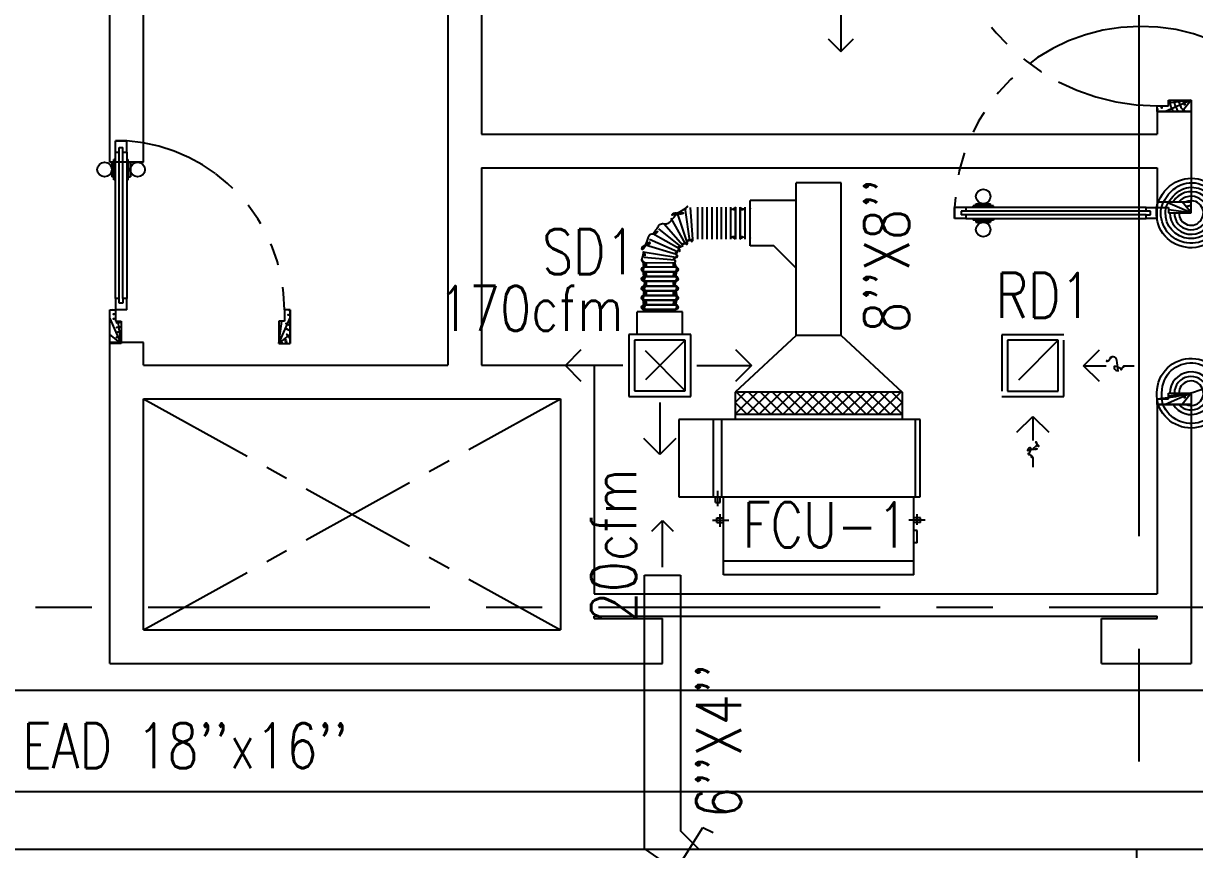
# Model space of a CAD drawing. Extents: x 417866200 to 417866302, y 43498034 to 43498122.
# Drawn here: x 417866219.83 to 417866225.03, y 43498080.18 to 43498083.85 of the extents above; entities that cross this region are included whole.
import ezdxf

# ---------------------------------------------------------------- set-up
doc = ezdxf.new("R2010")
doc.units = 0
doc.header["$MEASUREMENT"] = 0
for name, pattern in [('CENTER', [2, 1.25, -0.25, 0.25, -0.25]), ('CENTER2', [1.125, 0.75, -0.125, 0.125, -0.125]), ('CENTERX2', [4, 2.5, -0.5, 0.5, -0.5]), ('HIDDEN', [0.375, 0.25, -0.125])]:
    doc.linetypes.add(name, pattern=pattern)
doc.layers.get('0').update_dxf_attribs({"linetype": 'CONTINUOUS'})
for name, color, linetype in [('AXES', 11, 'CENTERX2'), ('AXES1', 11, 'CENTER'), ('DOOR', 9, 'CONTINUOUS'), ('DUCT', 6, 'CONTINUOUS'), ('EXDUCT', 10, 'CONTINUOUS'), ('FCU', 6, 'CONTINUOUS'), ('M-AC-FLEX', 7, 'CONTINUOUS'), ('M-EGU.', 2, 'CONTINUOUS'), ('M-TEXT', 2, 'CONTINUOUS'), ('TEXT-A', 2, 'CONTINUOUS'), ('WALL', 9, 'CONTINUOUS')]:
    doc.layers.add(name, color=color, linetype=linetype)
doc.styles.add('ROMANS', font='ROMANS.shx', dxfattribs={"width": 0.6})

# ---------------------------------------------------------------- blocks, each defined once
blk = doc.blocks.new('DOOR90')
at = {"layer": 'DOOR', "color": 7, "linetype": 'ByBlock'}
for p, q in [((-150, 0), (0, 0)), ((-150, 0), (-150, -25)), ((0, -50), (-113.7, 0)), ((0, -50), (-40.1, 0)), ((0, -50), (0, 0)), ((-1000, -25), (-1050, -25)), ((-1050, -75), (-1050, -25)), ((-1050, -25), (-1050, -75)), ((-1000, -42), (-1020, -42)), ((-1020, -42), (-1020, -58)), ((-1000, -25), (-1000, -42)), ((-877.6, -17.8), (-967.6, -17.8)), ((-967.6, -25), (-967.6, -17.8)), ((-955, -8.8), (-890.2, -8.8)), ((-955, -17.8), (-955, -8.8)), ((-955, -17.8), (-890.2, -17.8)), ((-890.2, -17.8), (-890.2, -8.8)), ((-877.6, -25), (-877.6, -17.8)), ((-200, -25), (-150, -25)), ((-200, -42), (-200, -25)), ((-180, -42), (-200, -42)), ((-180, -58), (-180, -42)), ((-150, -25), (-100, -25)), ((-150, -75), (-150, -25)), ((-100, -25), (-100, -50)), ((0, -50), (-100, -36.6)), ((-100, -50), (0, -50)), ((-1000, -75), (-1050, -75)), ((-1000, -58), (-1020, -58)), ((-1000, -58), (-1000, -75)), ((-967.6, -75), (-967.6, -82.2)), ((-877.6, -82.2), (-967.6, -82.2)), ((-955, -82.2), (-890.2, -82.2)), ((-955, -82.2), (-955, -91.2)), ((-955, -91.2), (-890.2, -91.2)), ((-890.2, -82.2), (-890.2, -91.2)), ((-877.6, -75), (-877.6, -82.2)), ((-200, -58), (-180, -58)), ((-200, -75), (-200, -58)), ((-150, -75), (-200, -75)), ((-150, -875), (-100, -875)), ((-150, -900), (-150, -875)), ((0, -850), (-113.7, -900)), ((-100, -875), (-100, -850)), ((0, -850), (-100, -863.4)), ((-100, -850), (0, -850)), ((0, -850), (-40.1, -900)), ((0, -850), (0, -900)), ((-150, -900), (0, -900)), ((0, -900), (-150, -900))]:
    blk.add_line(p, q, dxfattribs=at)
at = {"layer": 'DOOR', "linetype": 'ByBlock'}
for p, q in [((-200, -25), (-1000, -25)), ((-200, -42), (-1000, -42)), ((-200, -58), (-1000, -58)), ((-1000, -75), (-200, -75))]:
    blk.add_line(p, q, dxfattribs=at)
at = {"layer": 'DOOR', "color": 7, "linetype": 'ByBlock'}
for centre in [(-922.6, 23.5), (-922.6, -123.5)]:
    blk.add_circle(centre, 32.4, dxfattribs=at)
for centre, radius, start, end in [((0, -50), 154.4, 161.1053, 166.2858), ((0, -50), 94.4, 148.0182, 180), ((0, -50), 134.4, 158.1598, 169.28), ((0, -50), 114.4, 154.0838, 167.3774), ((0, -50), 74.4, 137.7764, 180), ((0, -50), 54.4, 113.2074, 180), ((0, -50), 34.4, 90, 180), ((0, -50), 14.4, 90, 180), ((0, -850), 134.4, 190.72, 201.8402), ((0, -850), 94.4, 180, 211.9818), ((0, -850), 74.4, 180, 222.2236), ((0, -850), 54.4, 180, 246.7926), ((0, -850), 34.4, 180, 270), ((0, -850), 14.4, 180, 270), ((0, -850), 154.4, 193.7142, 198.8947)]:
    blk.add_arc(centre, radius, start, end, dxfattribs=at)
at = {"layer": 'DOOR', "linetype": 'HIDDEN', "ltscale": 0.5}
blk.add_arc((-222.2, -50), 828.2, 178.2701, 275.003, dxfattribs=at)
blk = doc.blocks.new('DOOR-10')
at = {"layer": 'DOOR', "color": 0, "linetype": 'ByBlock'}
for p, q in [((-25.7, 1100), (-75.7, 1100)), ((-75.7, 1100), (-25.7, 1100)), ((-75.7, 1050), (-75.7, 1100)), ((-25.7, 1050), (-25.7, 1100)), ((-58.7, 1050), (-75.7, 1050)), ((-42.7, 1070), (-58.7, 1070)), ((-58.7, 1050), (-58.7, 1070)), ((-42.7, 1050), (-42.7, 1070)), ((-25.7, 1050), (-42.7, 1050)), ((-82.9, 1005), (-91.9, 1005)), ((-91.9, 1005), (-91.9, 940.2)), ((-75.7, 1017.6), (-82.9, 1017.6)), ((-82.9, 927.6), (-82.9, 1017.6)), ((-82.9, 1005), (-82.9, 940.2)), ((-25.7, 1017.6), (-18.5, 1017.6)), ((-18.5, 927.6), (-18.5, 1017.6)), ((-18.5, 1005), (-9.5, 1005)), ((-18.5, 1005), (-18.5, 940.2)), ((-9.5, 1005), (-9.5, 940.2)), ((-82.9, 940.2), (-91.9, 940.2)), ((-18.5, 940.2), (-9.5, 940.2)), ((-75.7, 927.6), (-82.9, 927.6)), ((-25.7, 927.6), (-18.5, 927.6)), ((-75.7, 200), (-58.7, 200)), ((-75.7, 150), (-75.7, 200)), ((-58.7, 200), (-58.7, 180)), ((-58.7, 180), (-42.7, 180)), ((-42.7, 200), (-25.7, 200)), ((-42.7, 180), (-42.7, 200)), ((-25.7, 200), (-25.7, 150)), ((-1000.7, 0), (-1000.7, 150)), ((-1000.7, 150), (-975.7, 150)), ((-1000.7, 150), (-1000.7, 0)), ((-975.7, 150), (-975.7, 100)), ((-75.7, 150), (-25.7, 150)), ((-0.7, 150), (-25.7, 150)), ((-25.7, 150), (-25.7, 100)), ((-975.7, 100), (-950.7, 100)), ((-950.7, 100), (-950.7, 0)), ((-50.7, 100), (-50.7, 0)), ((-25.7, 100), (-50.7, 100)), ((-950.7, 0), (-1000.7, 0)), ((-50.7, 0), (-0.7, 0))]:
    blk.add_line(p, q, dxfattribs=at)
at = {"layer": 'DOOR', "linetype": 'ByBlock'}
for p, q in [((-75.7, 1050), (-75.7, 200)), ((-58.7, 200), (-58.7, 1050)), ((-42.7, 200), (-42.7, 1050)), ((-25.7, 200), (-25.7, 1050))]:
    blk.add_line(p, q, dxfattribs=at)
at = {"layer": 'DOOR', "color": 9, "linetype": 'ByBlock'}
for p, q in [((-950.7, 0), (-1000.7, 113.7)), ((-50.7, 0), (-0.7, 113.7)), ((-0.7, 0), (-0.7, 150)), ((-950.7, 0), (-964.1, 100)), ((-50.7, 0), (-37.3, 100)), ((-950.7, 0), (-1000.7, 40.1)), ((-50.7, 0), (-0.7, 40.1))]:
    blk.add_line(p, q, dxfattribs=at)
at = {"layer": 'DOOR', "color": 0, "linetype": 'ByBlock'}
for centre in [(-124.2, 972.6), (22.8, 972.6)]:
    blk.add_circle(centre, 32.4, dxfattribs=at)
at = {"layer": 'DOOR', "linetype": 'HIDDEN', "ltscale": 0.5}
blk.add_arc((-23.4, 149.1), 952.3, 93.1482, 179.9482, dxfattribs=at)
at = {"layer": 'DOOR', "color": 9, "linetype": 'ByBlock'}
for centre, radius, start, end in [((-950.7, 0), 154.4, 103.7142, 108.8947), ((-950.7, 0), 134.4, 100.72, 111.8402), ((-50.7, 0), 134.4, 68.1598, 79.28), ((-50.7, 0), 114.4, 64.0838, 77.3774), ((-50.7, 0), 154.4, 71.1053, 76.2858), ((-950.7, 0), 94.4, 90, 121.9818), ((-950.7, 0), 74.4, 90, 132.2236), ((-950.7, 0), 54.4, 90, 156.7926), ((-50.7, 0), 94.4, 58.0182, 90), ((-50.7, 0), 74.4, 47.7764, 90), ((-50.7, 0), 54.4, 23.2074, 90), ((-950.7, 0), 34.4, 90, 180), ((-950.7, 0), 14.4, 90, 180), ((-50.7, 0), 34.4, 0, 90), ((-50.7, 0), 14.4, 0, 90)]:
    blk.add_arc(centre, radius, start, end, dxfattribs=at)
blk = doc.blocks.new('DOOR80')
at = {"layer": 'DOOR', "color": 7, "linetype": 'ByBlock'}
for p, q in [((-150, 800), (0, 800)), ((-150, 800), (-150, 775)), ((0, 800), (-150, 800)), ((0, 750), (-113.7, 800)), ((0, 750), (-40.1, 800)), ((0, 750), (0, 800)), ((-150, 775), (-100, 775)), ((-100, 775), (-100, 750)), ((0, 750), (-100, 763.4)), ((-100, 750), (0, 750)), ((-849.6, 75), (-899.6, 75)), ((-899.6, 75), (-899.6, 25)), ((-899.6, 25), (-899.6, 75)), ((-849.6, 58), (-869.6, 58)), ((-869.6, 42), (-869.6, 58)), ((-849.6, 58), (-849.6, 75)), ((-727.2, 82.2), (-817.2, 82.2)), ((-817.2, 75), (-817.2, 82.2)), ((-804.6, 91.2), (-739.8, 91.2)), ((-804.6, 82.2), (-804.6, 91.2)), ((-804.6, 82.2), (-739.8, 82.2)), ((-739.8, 82.2), (-739.8, 91.2)), ((-727.2, 75), (-727.2, 82.2)), ((-150, 75), (-200, 75)), ((-200, 75), (-200, 58)), ((-200, 58), (-180, 58)), ((-180, 58), (-180, 42)), ((-150, 75), (-150, 25)), ((-849.6, 25), (-899.6, 25)), ((-849.6, 42), (-869.6, 42)), ((-849.6, 25), (-849.6, 42)), ((-817.2, 25), (-817.2, 17.8)), ((-727.2, 17.8), (-817.2, 17.8)), ((-804.6, 17.8), (-739.8, 17.8)), ((-804.6, 17.8), (-804.6, 8.8)), ((-804.6, 8.8), (-739.8, 8.8)), ((-739.8, 17.8), (-739.8, 8.8)), ((-727.2, 25), (-727.2, 17.8)), ((-180, 42), (-200, 42)), ((-200, 42), (-200, 25)), ((-200, 25), (-150, 25)), ((-150, 25), (-100, 25)), ((-150, 0), (-150, 25)), ((0, 0), (-150, 0)), ((0, 50), (-113.7, 0)), ((-100, 25), (-100, 50)), ((0, 50), (-100, 36.6)), ((-100, 50), (0, 50)), ((0, 50), (-40.1, 0)), ((0, 50), (0, 0))]:
    blk.add_line(p, q, dxfattribs=at)
at = {"layer": 'DOOR', "linetype": 'ByBlock'}
for p, q in [((-849.6, 75), (-200, 75)), ((-200, 58), (-849.6, 58)), ((-200, 42), (-849.6, 42)), ((-200, 25), (-849.6, 25))]:
    blk.add_line(p, q, dxfattribs=at)
at = {"layer": 'DOOR', "color": 7, "linetype": 'ByBlock'}
for centre in [(-772.2, 123.5), (-772.2, -23.5)]:
    blk.add_circle(centre, 32.4, dxfattribs=at)
for centre, radius, start, end in [((0, 750), 154.4, 161.1053, 166.2858), ((0, 750), 134.4, 158.1598, 169.28), ((0, 750), 94.4, 148.0182, 180), ((0, 750), 74.4, 137.7764, 180), ((0, 750), 54.4, 113.2074, 180), ((0, 750), 34.4, 90, 180), ((0, 750), 14.4, 90, 180), ((0, 50), 154.4, 193.7142, 198.8947), ((0, 50), 134.4, 190.72, 201.8402), ((0, 50), 114.4, 192.6226, 205.9162), ((0, 50), 94.4, 180, 211.9818), ((0, 50), 74.4, 180, 222.2236), ((0, 50), 54.4, 180, 246.7926), ((0, 50), 34.4, 180, 270), ((0, 50), 14.4, 180, 270)]:
    blk.add_arc(centre, radius, start, end, dxfattribs=at)
at = {"layer": 'DOOR', "linetype": 'HIDDEN', "ltscale": 0.5}
blk.add_arc((-149.1, 22.7), 752.3, 90.0695, 176.0204, dxfattribs=at)
blk = doc.blocks.new('*X23')
at = {"color": 0}
for p, q in [((16890.5, -2466.6), (16943.5, -2413.6)), ((16890.5, -2519.6), (16990.5, -2419.6)), ((16990.5, -2512.5), (16891.6, -2413.6)), ((16990.5, -2459.4), (16944.6, -2413.6)), ((16990.5, -2565.5), (16890.5, -2465.5)), ((16890.5, -2572.6), (16990.5, -2472.6)), ((16990.5, -2618.5), (16890.5, -2518.5)), ((16890.5, -2625.7), (16990.5, -2525.7)), ((16990.5, -2671.6), (16890.5, -2571.6)), ((16890.5, -2678.7), (16990.5, -2578.7)), ((16990.5, -2724.6), (16890.5, -2624.6)), ((16890.5, -2731.7), (16990.5, -2631.7)), ((16990.5, -2777.6), (16890.5, -2677.6)), ((16890.5, -2784.8), (16990.5, -2684.8)), ((16990.5, -2830.7), (16890.5, -2730.7)), ((16890.5, -2837.8), (16990.5, -2737.8)), ((16990.5, -2883.7), (16890.5, -2783.7)), ((16890.5, -2890.8), (16990.5, -2790.8)), ((16990.5, -2936.7), (16890.5, -2836.7)), ((16890.5, -2943.9), (16990.5, -2843.9)), ((16990.5, -2989.8), (16890.5, -2889.8)), ((16890.5, -2996.9), (16990.5, -2896.9)), ((16990.5, -3042.8), (16890.5, -2942.8)), ((16890.5, -3049.9), (16990.5, -2949.9)), ((16990.5, -3095.8), (16890.5, -2995.8)), ((16890.5, -3103), (16990.5, -3003)), ((16990.5, -3148.9), (16890.5, -3048.9)), ((16891.5, -3154.9), (16990.5, -3056)), ((16943.5, -3154.9), (16890.5, -3101.9)), ((16944.6, -3154.9), (16990.5, -3109))]:
    blk.add_line(p, q, dxfattribs=at)
blk = doc.blocks.new('WHE06')
at = {"color": 3}
for p, q in [((689, 621.5), (346.1, 621.5)), ((346.1, 621.5), (346.1, 469.1)), ((689, 469.1), (689, 621.5)), ((242.1, 472.2), (242.1, 399.5)), ((60.3, -422.2), (60.3, 422.2)), ((212.3, 437.2), (269.1, 437.2)), ((232.1, 452.2), (232.1, 422.2)), ((232.1, 452.2), (252.1, 452.2)), ((252.1, 452.2), (252.1, 422.2)), ((305, 447.6), (373.3, 447.6)), ((321.1, 457.6), (321.1, 437.6)), ((321.1, 457.6), (346.1, 457.6)), ((321.1, 437.6), (346.1, 437.6)), ((346.1, 430.4), (689, 430.4)), ((811.2, 370.7), (689, 370.7)), ((711.2, -370.7), (711.2, 370.7)), ((811.2, -370.7), (811.2, 370.7)), ((242.1, -472.2), (242.1, -399.5)), ((811.2, -370.7), (689, -370.7)), ((141.6, -437.2), (141.6, -422.2)), ((141.6, -437.2), (196.6, -437.2)), ((196.6, -437.2), (196.6, -422.2)), ((221.4, -437.2), (269.1, -437.2)), ((232.1, -452.2), (232.1, -422.2)), ((232.1, -452.2), (252.1, -452.2)), ((252.1, -452.2), (252.1, -422.2)), ((346.1, -430.4), (689, -430.4))]:
    blk.add_line(p, q, dxfattribs=at)
at = {"color": 6}
for p, q in [((346.1, 469.1), (346.1, -450.8)), ((689, 469.1), (346.1, 469.1)), ((689, -450.8), (689, 469.1)), ((0, -422.2), (0, 422.2)), ((0, 422.2), (346.1, 422.2)), ((0, -422.2), (346.1, -422.2)), ((346.1, -450.8), (689, -450.8))]:
    blk.add_line(p, q, dxfattribs=at)
at = {"color": 11}
blk.add_blockref('*X23', (-16179.3, 2784.3), dxfattribs=at)

msp = doc.modelspace()

# ---------------------------------------------------------------- linework, layer by layer
at = {"layer": 'AXES'}
msp.add_line((417866224.784, 43498033.5727), (417866224.784, 43498111.2854), dxfattribs=at)
at = {"layer": 'AXES1'}
msp.add_line((417866210.384, 43498081.257), (417866267.7882, 43498081.257), dxfattribs=at)
at = {"layer": 'DUCT', "linetype": 'ByBlock'}
for p, q in [((417866223.2609, 43498082.4625), (417866223.2609, 43498083.1401)), ((417866223.3157, 43498083.1401), (417866223.2609, 43498083.1401)), ((417866223.4609, 43498083.1401), (417866223.3157, 43498083.1401)), ((417866223.4609, 43498082.4625), (417866223.4609, 43498083.1401)), ((417866223.2609, 43498083.0619), (417866223.0573, 43498083.0619)), ((417866223.0573, 43498082.8617), (417866223.0573, 43498083.0617)), ((417866223.0573, 43498082.8619), (417866223.1609, 43498082.8619)), ((417866223.2609, 43498082.7619), (417866223.1609, 43498082.8619)), ((417866223.2609, 43498082.4625), (417866222.9903, 43498082.2124)), ((417866223.4609, 43498082.4625), (417866223.2609, 43498082.4625)), ((417866223.4609, 43498082.4625), (417866223.7316, 43498082.2124)), ((417866234.2672, 43498080.1817), (417866218.5271, 43498080.1817)), ((417866224.7732, 43498079.8817), (417866224.7732, 43498080.1817))]:
    msp.add_line(p, q, dxfattribs=at)
at = {"layer": 'DUCT'}
for p, q in [((417866222.5879, 43498081.3998), (417866222.7479, 43498081.3998)), ((417866222.5879, 43498080.1853), (417866222.5879, 43498081.3998)), ((417866222.7479, 43498081.3998), (417866222.7479, 43498080.2653)), ((417866222.7264, 43498080.0883), (417866222.8466, 43498080.2798)), ((417866222.8279, 43498080.1853), (417866222.7479, 43498080.2653)), ((417866222.8466, 43498080.2798), (417866222.8917, 43498080.2568)), ((417866222.8466, 43498080.2798), (417866222.8466, 43498080.2798)), ((417866222.5879, 43498080.1853), (417866222.7559, 43498080.0677))]:
    msp.add_line(p, q, dxfattribs=at)
at = {"layer": 'EXDUCT', "linetype": 'ByBlock'}
for p, q in [((417866227.3929, 43498080.8883), (417866217.3295, 43498080.8883)), ((417866227.3929, 43498080.4383), (417866217.1545, 43498080.4383))]:
    msp.add_line(p, q, dxfattribs=at)
at = {"layer": 'M-AC-FLEX', "color": 11}
for p, q in [((417866222.7773, 43498082.8775), (417866222.7337, 43498083.0058)), ((417866222.7888, 43498082.8839), (417866222.769, 43498083.0189)), ((417866222.8028, 43498082.8909), (417866222.792, 43498083.0315)), ((417866222.8239, 43498082.8909), (417866222.8239, 43498083.0322)), ((417866222.8451, 43498082.8909), (417866222.8451, 43498083.0322)), ((417866222.8662, 43498082.8909), (417866222.8662, 43498083.0322)), ((417866222.8869, 43498083.0324), (417866222.8869, 43498082.8911)), ((417866222.908, 43498083.0324), (417866222.908, 43498082.8911)), ((417866222.9287, 43498082.8909), (417866222.9287, 43498083.0322)), ((417866222.9499, 43498082.8909), (417866222.9499, 43498083.0322)), ((417866222.9499, 43498082.8909), (417866222.9499, 43498083.0322)), ((417866222.971, 43498082.8909), (417866222.971, 43498083.0322)), ((417866222.971, 43498082.8909), (417866222.971, 43498083.0322)), ((417866222.971, 43498082.8909), (417866222.971, 43498083.0322)), ((417866222.971, 43498082.8909), (417866222.971, 43498083.0322)), ((417866222.971, 43498082.8909), (417866222.971, 43498083.0322)), ((417866222.9921, 43498083.0324), (417866222.9921, 43498082.8911)), ((417866222.9921, 43498083.0324), (417866222.9921, 43498082.8911)), ((417866222.9921, 43498082.8909), (417866222.9921, 43498083.0322)), ((417866222.9921, 43498082.8909), (417866222.9921, 43498083.0322)), ((417866223.0128, 43498083.0324), (417866223.0128, 43498082.8911)), ((417866223.0128, 43498083.0324), (417866223.0128, 43498082.8911)), ((417866223.0128, 43498082.8909), (417866223.0128, 43498083.0322)), ((417866223.0128, 43498082.8909), (417866223.0128, 43498083.0322)), ((417866223.034, 43498082.8909), (417866223.034, 43498083.0322)), ((417866223.034, 43498082.8909), (417866223.034, 43498083.0322)), ((417866223.034, 43498082.8909), (417866223.034, 43498083.0322)), ((417866223.034, 43498082.8909), (417866223.034, 43498083.0322)), ((417866223.034, 43498082.8909), (417866223.034, 43498083.0322)), ((417866222.7583, 43498082.863), (417866222.6728, 43498082.9582)), ((417866222.7689, 43498082.8703), (417866222.7065, 43498082.984)), ((417866222.7407, 43498082.8489), (417866222.6241, 43498082.9138)), ((417866222.7483, 43498082.8578), (417866222.6511, 43498082.937)), ((417866222.7295, 43498082.8221), (417866222.5917, 43498082.8634)), ((417866222.7343, 43498082.8352), (417866222.6102, 43498082.8899)), ((417866222.7267, 43498082.809), (417866222.5816, 43498082.8333)), ((417866222.7223, 43498082.7979), (417866222.5851, 43498082.809)), ((417866222.5851, 43498082.7879), (417866222.7204, 43498082.7861)), ((417866222.7264, 43498082.7668), (417866222.5851, 43498082.7668)), ((417866222.7264, 43498082.7457), (417866222.5851, 43498082.7457)), ((417866222.5851, 43498082.7457), (417866222.7264, 43498082.7457)), ((417866222.5851, 43498082.7246), (417866222.7264, 43498082.7246)), ((417866222.5851, 43498082.7246), (417866222.7264, 43498082.7246)), ((417866222.5851, 43498082.7038), (417866222.7264, 43498082.7038)), ((417866222.5851, 43498082.7038), (417866222.7264, 43498082.7038)), ((417866222.7264, 43498082.7038), (417866222.5851, 43498082.7038)), ((417866222.5851, 43498082.7038), (417866222.7264, 43498082.7038)), ((417866222.7266, 43498082.7246), (417866222.5852, 43498082.7246)), ((417866222.7266, 43498082.7246), (417866222.5852, 43498082.7246)), ((417866222.7266, 43498082.7038), (417866222.5852, 43498082.7038)), ((417866222.7266, 43498082.7038), (417866222.5852, 43498082.7038)), ((417866222.7264, 43498082.6827), (417866222.5851, 43498082.6827)), ((417866222.5851, 43498082.6827), (417866222.7264, 43498082.6827)), ((417866222.5851, 43498082.6827), (417866222.7264, 43498082.6827)), ((417866222.5851, 43498082.6827), (417866222.7264, 43498082.6827)), ((417866222.5851, 43498082.662), (417866222.7264, 43498082.662)), ((417866222.5851, 43498082.662), (417866222.7264, 43498082.662)), ((417866222.7264, 43498082.6409), (417866222.5851, 43498082.6409)), ((417866222.5851, 43498082.6409), (417866222.7264, 43498082.6409)), ((417866222.7266, 43498082.6827), (417866222.5852, 43498082.6827)), ((417866222.7266, 43498082.6827), (417866222.5852, 43498082.6827)), ((417866222.7266, 43498082.662), (417866222.5852, 43498082.662)), ((417866222.7266, 43498082.662), (417866222.5852, 43498082.662)), ((417866222.7264, 43498082.6197), (417866222.5851, 43498082.6197)), ((417866222.5851, 43498082.6197), (417866222.7264, 43498082.6197)), ((417866222.5851, 43498082.5986), (417866222.7264, 43498082.5986)), ((417866222.5851, 43498082.5986), (417866222.7264, 43498082.5986)), ((417866222.7266, 43498082.5986), (417866222.5852, 43498082.5986)), ((417866222.7266, 43498082.5986), (417866222.5852, 43498082.5986)), ((417866222.7264, 43498082.5779), (417866222.5851, 43498082.5779)), ((417866222.5851, 43498082.5779), (417866222.7264, 43498082.5779)), ((417866222.5851, 43498082.5779), (417866222.7264, 43498082.5779)), ((417866222.5851, 43498082.5779), (417866222.7264, 43498082.5779)), ((417866222.7266, 43498082.5779), (417866222.5852, 43498082.5779)), ((417866222.7266, 43498082.5779), (417866222.5852, 43498082.5779))]:
    msp.add_line(p, q, dxfattribs=at)
at = {"layer": 'M-AC-FLEX'}
for points in [[(417866222.7337, 43498083.0058, 0.604437), (417866222.7065, 43498082.984, -0.497993), (417866222.6728, 43498082.9582)], [(417866222.7336, 43498083.0062, 0.562442), (417866222.769, 43498083.0189, -0.803591), (417866222.792, 43498083.0315)], [(417866222.792, 43498083.0315, 0.661578), (417866222.8239, 43498083.0322, -1), (417866222.8451, 43498083.0322)], [(417866222.8662, 43498083.0322, -1), (417866222.8451, 43498083.0322, 1), (417866222.8239, 43498083.0322)], [(417866222.8662, 43498083.0322, -0.999838), (417866222.8869, 43498083.0326)], [(417866222.8662, 43498083.0326, 0.004461), (417866222.8662, 43498083.0324)], [(417866222.908, 43498083.0324, -0.998407), (417866222.8869, 43498083.0324, 0.008922), (417866222.8869, 43498083.0328)], [(417866222.8869, 43498083.0324, 0.998407), (417866222.908, 43498083.0324, -0.008922), (417866222.908, 43498083.0328)], [(417866222.9287, 43498083.0322, 0.999838), (417866222.908, 43498083.0326)], [(417866222.9287, 43498083.0322, 1), (417866222.9499, 43498083.0322, -1), (417866222.971, 43498083.0322)], [(417866222.9287, 43498083.0326, -0.004461), (417866222.9287, 43498083.0324)], [(417866222.9921, 43498083.0322, -1), (417866222.971, 43498083.0322, 1), (417866222.9499, 43498083.0322)], [(417866222.9749, 43498083.0242, 0.631935), (417866222.9921, 43498083.0324, -0.008922), (417866222.9921, 43498083.0328)], [(417866222.9749, 43498083.0242, 0.631935), (417866222.9921, 43498083.0324, -0.008922), (417866222.9921, 43498083.0328)], [(417866222.9921, 43498083.0324, -0.632264), (417866222.9749, 43498083.0242, -0.632264)], [(417866222.9921, 43498083.0324, -0.632264), (417866222.9749, 43498083.0242, -0.632264)], [(417866222.9921, 43498083.0322, -0.999838), (417866223.0128, 43498083.0326)], [(417866223.0128, 43498083.0322, 0.999838), (417866222.9921, 43498083.0326)], [(417866223.0128, 43498083.0322, 0.999838), (417866222.9921, 43498083.0326)], [(417866222.9921, 43498083.0322, -0.999838), (417866223.0128, 43498083.0326)], [(417866222.9921, 43498083.0326, 0.004461), (417866222.9921, 43498083.0324)], [(417866222.9921, 43498083.0326, 0.004461), (417866222.9921, 43498083.0324)], [(417866223.0128, 43498083.0322, 1), (417866223.034, 43498083.0322, -1), (417866223.0551, 43498083.0322)], [(417866223.0301, 43498083.0242, -0.631935), (417866223.0128, 43498083.0324, 0.008922), (417866223.0128, 43498083.0328)], [(417866223.0301, 43498083.0242, -0.631935), (417866223.0128, 43498083.0324, 0.008922), (417866223.0128, 43498083.0328)], [(417866223.0128, 43498083.0326, -0.004461), (417866223.0128, 43498083.0324)], [(417866223.0128, 43498083.0326, -0.004461), (417866223.0128, 43498083.0324)], [(417866223.0128, 43498083.0324, 0.632264), (417866223.0301, 43498083.0242, 0.632264)], [(417866223.0128, 43498083.0324, 0.632264), (417866223.0301, 43498083.0242, 0.632264)], [(417866223.0573, 43498083.0257, -0.167447), (417866223.0551, 43498083.0322, 1), (417866223.034, 43498083.0322)], [(417866222.5917, 43498082.8634, 0.652763), (417866222.6102, 43498082.8899, -0.764077), (417866222.6241, 43498082.9138, 0.428567), (417866222.6511, 43498082.937, -0.696093), (417866222.6728, 43498082.9582)], [(417866222.8239, 43498082.8909, 0.987495), (417866222.8028, 43498082.8911, 0.606794)], [(417866222.8662, 43498082.8909, 1), (417866222.8451, 43498082.8909, -1), (417866222.8239, 43498082.8909)], [(417866222.8451, 43498082.8909, -1), (417866222.8662, 43498082.8909)], [(417866222.908, 43498082.8911, 0.998407), (417866222.8869, 43498082.8911, -1.018005), (417866222.8662, 43498082.8911)], [(417866222.8869, 43498082.8911, -0.998407), (417866222.908, 43498082.8911, 1.018005), (417866222.9287, 43498082.8911)], [(417866222.9499, 43498082.8909, 1), (417866222.9287, 43498082.8909)], [(417866222.9287, 43498082.8909, -1), (417866222.9499, 43498082.8909, 1), (417866222.971, 43498082.8909)], [(417866222.9921, 43498082.8909, 1), (417866222.971, 43498082.8909, -1), (417866222.9499, 43498082.8909)], [(417866222.971, 43498082.8909, -1), (417866222.9921, 43498082.8909)], [(417866222.971, 43498082.8909, -1), (417866222.9921, 43498082.8909)], [(417866222.9921, 43498082.8911, 0.632264), (417866222.9749, 43498082.8992, 0.632264)], [(417866222.9749, 43498082.8993, -0.631935), (417866222.9921, 43498082.8911, 1.018005), (417866223.0128, 43498082.8911)], [(417866222.9921, 43498082.8911, 0.632264), (417866222.9749, 43498082.8992, 0.632264)], [(417866222.9749, 43498082.8993, -0.631935), (417866222.9921, 43498082.8911, 1.018005), (417866223.0128, 43498082.8911)], [(417866223.0301, 43498082.8993, 0.631935), (417866223.0128, 43498082.8911, -1.018005), (417866222.9921, 43498082.8911)], [(417866223.0301, 43498082.8993, 0.631935), (417866223.0128, 43498082.8911, -1.018005), (417866222.9921, 43498082.8911)], [(417866223.0128, 43498082.8911, -0.632264), (417866223.0301, 43498082.8992, -0.632264)], [(417866223.0128, 43498082.8911, -0.632264), (417866223.0301, 43498082.8992, -0.632264)], [(417866223.034, 43498082.8909, 1), (417866223.0128, 43498082.8909)], [(417866223.034, 43498082.8909, 1), (417866223.0128, 43498082.8909)], [(417866223.0128, 43498082.8909, -1), (417866223.034, 43498082.8909, 1), (417866223.0551, 43498082.8909)], [(417866222.5917, 43498082.8634, 0.665042), (417866222.5816, 43498082.8333)], [(417866222.7407, 43498082.8489, -0.850272), (417866222.7371, 43498082.8348, 1.072461), (417866222.7309, 43498082.8213)], [(417866222.759, 43498082.8618, -0.698197), (417866222.7483, 43498082.8578, 1.180405), (417866222.7407, 43498082.8489)], [(417866222.7773, 43498082.8775, -1.125229), (417866222.7689, 43498082.8703, 1.12511), (417866222.759, 43498082.8618, 0.893954)], [(417866222.8028, 43498082.8911, -0.879519), (417866222.7888, 43498082.8839, 1.034976), (417866222.7773, 43498082.8775)], [(417866222.8239, 43498082.8909, 1), (417866222.8451, 43498082.8909)], [(417866222.971, 43498082.8909, -1), (417866222.9499, 43498082.8909)], [(417866222.9499, 43498082.8909, 1), (417866222.971, 43498082.8909)], [(417866223.0573, 43498082.8974, 0.167447), (417866223.0551, 43498082.8909, -1), (417866223.034, 43498082.8909)], [(417866223.034, 43498082.8909, 1), (417866223.0551, 43498082.8909)], [(417866223.0551, 43498082.8909, -1), (417866223.034, 43498082.8909)], [(417866222.5818, 43498082.8333, -0.575939), (417866222.5851, 43498082.809, 1), (417866222.5851, 43498082.7879)], [(417866222.5851, 43498082.7668, 1), (417866222.5851, 43498082.7879, -1), (417866222.5851, 43498082.809)], [(417866222.7309, 43498082.8213, -0.78893), (417866222.7261, 43498082.809, 1.030272), (417866222.7223, 43498082.7979)], [(417866222.7223, 43498082.7979, -0.635837), (417866222.7204, 43498082.7861, -0.724161)], [(417866222.5851, 43498082.7879, -1), (417866222.5851, 43498082.7668, 1), (417866222.5851, 43498082.7457)], [(417866222.5851, 43498082.7457, -1), (417866222.5851, 43498082.7668)], [(417866222.5851, 43498082.7668, 1), (417866222.5851, 43498082.7457)], [(417866222.5851, 43498082.7246, 1), (417866222.5851, 43498082.7457, -1), (417866222.5851, 43498082.7668)], [(417866222.5851, 43498082.7668, 0.606794), (417866222.5937, 43498082.7834, 0.606794)], [(417866222.5851, 43498082.7457, -1), (417866222.5851, 43498082.7246)], [(417866222.7204, 43498082.7861, 0.736653), (417866222.7264, 43498082.7668, -1), (417866222.7264, 43498082.7457)], [(417866222.7264, 43498082.7668, -0.606794), (417866222.7177, 43498082.7834, -0.606794)], [(417866222.7264, 43498082.7246, -1), (417866222.7264, 43498082.7457, 1), (417866222.7264, 43498082.7668)], [(417866222.7264, 43498082.7457, 1), (417866222.7264, 43498082.7668)], [(417866222.5957, 43498082.7334, -0.366971), (417866222.5852, 43498082.7246, 1.018005), (417866222.5852, 43498082.7038)], [(417866222.5854, 43498082.7038, 0.004607), (417866222.5852, 43498082.7038, -1.018005), (417866222.5852, 43498082.7246)], [(417866222.5854, 43498082.7246, -0.004607), (417866222.5852, 43498082.7246, 1.018005), (417866222.5852, 43498082.7038)], [(417866222.5957, 43498082.695, 0.366971), (417866222.5852, 43498082.7038, -1.018005), (417866222.5852, 43498082.7246)], [(417866222.5851, 43498082.7038, -1), (417866222.5851, 43498082.6827, 0.001225), (417866222.585, 43498082.6827, 0.001225)], [(417866222.585, 43498082.7038, 0.001225), (417866222.5851, 43498082.7038)], [(417866222.5851, 43498082.6827, 1), (417866222.5851, 43498082.7038, -0.001225), (417866222.585, 43498082.7038, -0.001225)], [(417866222.5851, 43498082.6827, 1), (417866222.5851, 43498082.7038)], [(417866222.5851, 43498082.7038, -1), (417866222.5851, 43498082.6827)], [(417866222.7264, 43498082.7038, 1), (417866222.7264, 43498082.6827, -0.001225), (417866222.7264, 43498082.6827, -0.001225)], [(417866222.7264, 43498082.6827, -1), (417866222.7264, 43498082.7038, 0.001225), (417866222.7264, 43498082.7038, 0.001225)], [(417866222.7161, 43498082.7334, 0.36697), (417866222.7266, 43498082.7246, -0.008922), (417866222.7269, 43498082.7246)], [(417866222.7161, 43498082.695, -0.36697), (417866222.7266, 43498082.7038, 0.008922), (417866222.7269, 43498082.7038)], [(417866222.7264, 43498082.7246, -0.999838), (417866222.7267, 43498082.7038)], [(417866222.7264, 43498082.7038, 0.999838), (417866222.7267, 43498082.7246)], [(417866222.7264, 43498082.7246, 0.004531), (417866222.7266, 43498082.7246, -0.008922), (417866222.7269, 43498082.7246)], [(417866222.7264, 43498082.7038, 0.999838), (417866222.7267, 43498082.7246)], [(417866222.7264, 43498082.7246, -0.999838), (417866222.7267, 43498082.7038)], [(417866222.7264, 43498082.7038, -0.004531), (417866222.7266, 43498082.7038, 0.008922), (417866222.7269, 43498082.7038)], [(417866222.7264, 43498082.7038, 0.000939), (417866222.7264, 43498082.7038, 0.000939)], [(417866222.7267, 43498082.7246, 0.004461), (417866222.7266, 43498082.7246)], [(417866222.7267, 43498082.7246, 0.004461), (417866222.7266, 43498082.7246)], [(417866222.7267, 43498082.7038, -0.004461), (417866222.7266, 43498082.7038)], [(417866222.7267, 43498082.7038, -0.004461), (417866222.7266, 43498082.7038)], [(417866222.5851, 43498082.662, -1), (417866222.5851, 43498082.6409, 1), (417866222.5851, 43498082.6197)], [(417866222.5851, 43498082.662, -1), (417866222.5851, 43498082.6409, 1), (417866222.5851, 43498082.6197)], [(417866222.5851, 43498082.5986, 1), (417866222.5851, 43498082.6197, -1), (417866222.5851, 43498082.6409)], [(417866222.5851, 43498082.6409, 1), (417866222.5851, 43498082.6197)], [(417866222.5851, 43498082.6197, -1), (417866222.5851, 43498082.6409)], [(417866222.5851, 43498082.6197, -1), (417866222.5851, 43498082.6409)], [(417866222.5851, 43498082.6409, 1), (417866222.5851, 43498082.6197)], [(417866222.5851, 43498082.5986, 1), (417866222.5851, 43498082.6197, -1), (417866222.5851, 43498082.6409)], [(417866222.5957, 43498082.6916, -0.366971), (417866222.5852, 43498082.6827, 1.018005), (417866222.5852, 43498082.662)], [(417866222.5854, 43498082.6827, -0.004607), (417866222.5852, 43498082.6827, 1.018005), (417866222.5852, 43498082.662)], [(417866222.5957, 43498082.6531, 0.366971), (417866222.5852, 43498082.662, -1.018005), (417866222.5852, 43498082.6827)], [(417866222.5854, 43498082.662, 0.004607), (417866222.5852, 43498082.662, -1.018005), (417866222.5852, 43498082.6827)], [(417866222.585, 43498082.6827, -0.001225), (417866222.5851, 43498082.6827)], [(417866222.5851, 43498082.6409, 1), (417866222.5851, 43498082.662)], [(417866222.7264, 43498082.662, 1), (417866222.7264, 43498082.6409, -1), (417866222.7264, 43498082.6197)], [(417866222.7204, 43498082.6601, 0.736653), (417866222.7264, 43498082.6409, -1), (417866222.7264, 43498082.6197)], [(417866222.7204, 43498082.6005, -0.736653), (417866222.7264, 43498082.6197, 1), (417866222.7264, 43498082.6409)], [(417866222.7264, 43498082.5986, -1), (417866222.7264, 43498082.6197, 1), (417866222.7264, 43498082.6409)], [(417866222.7161, 43498082.6916, 0.36697), (417866222.7266, 43498082.6827, -0.008922), (417866222.7269, 43498082.6827)], [(417866222.7161, 43498082.6531, -0.36697), (417866222.7266, 43498082.662, 0.008922), (417866222.7269, 43498082.662)], [(417866222.7264, 43498082.6827, -0.000939), (417866222.7264, 43498082.6827, -0.000939)], [(417866222.7264, 43498082.6827, 0.004531), (417866222.7266, 43498082.6827, -0.008922), (417866222.7269, 43498082.6827)], [(417866222.7264, 43498082.662, 0.999838), (417866222.7267, 43498082.6827)], [(417866222.7264, 43498082.6827, -0.999838), (417866222.7267, 43498082.662)], [(417866222.7264, 43498082.6827, -0.999838), (417866222.7267, 43498082.662)], [(417866222.7264, 43498082.662, 0.999838), (417866222.7267, 43498082.6827)], [(417866222.7264, 43498082.662, -0.004531), (417866222.7266, 43498082.662, 0.008922), (417866222.7269, 43498082.662)], [(417866222.7264, 43498082.6409, -1), (417866222.7264, 43498082.6197)], [(417866222.7264, 43498082.6197, 1), (417866222.7264, 43498082.6409)], [(417866222.7267, 43498082.6827, 0.004461), (417866222.7266, 43498082.6827)], [(417866222.7267, 43498082.6827, 0.004461), (417866222.7266, 43498082.6827)], [(417866222.7267, 43498082.662, -0.004461), (417866222.7266, 43498082.662)], [(417866222.7267, 43498082.662, -0.004461), (417866222.7266, 43498082.662)], [(417866222.5957, 43498082.6075, -0.366971), (417866222.5852, 43498082.5986, 1.018005), (417866222.5852, 43498082.5779)], [(417866222.5854, 43498082.5779, 0.004607), (417866222.5852, 43498082.5779, -1.018005), (417866222.5852, 43498082.5986)], [(417866222.5854, 43498082.5986, -0.004607), (417866222.5852, 43498082.5986, 1.018005), (417866222.5852, 43498082.5779)], [(417866222.5957, 43498082.569, 0.366971), (417866222.5852, 43498082.5779, -1.018005), (417866222.5852, 43498082.5986)], [(417866222.5851, 43498082.6197, -1), (417866222.5851, 43498082.5986)], [(417866222.7161, 43498082.6075, 0.36697), (417866222.7266, 43498082.5986, -0.008922), (417866222.7269, 43498082.5986)], [(417866222.7264, 43498082.5986, -0.999838), (417866222.7267, 43498082.5779)], [(417866222.7264, 43498082.5779, 0.999838), (417866222.7267, 43498082.5986)], [(417866222.7264, 43498082.5986, 0.004531), (417866222.7266, 43498082.5986, -0.008922), (417866222.7269, 43498082.5986)], [(417866222.7264, 43498082.5779, 0.999838), (417866222.7267, 43498082.5986)], [(417866222.7264, 43498082.5986, -0.999838), (417866222.7267, 43498082.5779)], [(417866222.7267, 43498082.5986, 0.004461), (417866222.7266, 43498082.5986)], [(417866222.7267, 43498082.5986, 0.004461), (417866222.7266, 43498082.5986)], [(417866222.585, 43498082.5779, 0.001225), (417866222.5851, 43498082.5779)], [(417866222.5851, 43498082.5779, -0.404271), (417866222.5956, 43498082.5677, -0.404271)], [(417866222.7161, 43498082.569, -0.36697), (417866222.7266, 43498082.5779, 0.008922), (417866222.7269, 43498082.5779)], [(417866222.7264, 43498082.5779, 0.000939), (417866222.7264, 43498082.5779, 0.000939)], [(417866222.7264, 43498082.5779, -0.004531), (417866222.7266, 43498082.5779, 0.008922), (417866222.7269, 43498082.5779)], [(417866222.7267, 43498082.5779, -0.004461), (417866222.7266, 43498082.5779)], [(417866222.7267, 43498082.5779, -0.004461), (417866222.7266, 43498082.5779)]]:
    msp.add_lwpolyline(points, format="xyb", dxfattribs=at)
at = {"layer": 'M-EGU.'}
for p, q in [((417866223.4593, 43498083.9726), (417866223.4593, 43498083.7236)), ((417866223.4027, 43498083.7802), (417866223.4593, 43498083.7236)), ((417866223.4593, 43498083.7236), (417866223.5158, 43498083.7802)), ((417866222.5557, 43498082.4677), (417866222.5557, 43498082.5677)), ((417866222.7557, 43498082.5677), (417866222.5557, 43498082.5677)), ((417866222.7557, 43498082.4677), (417866222.7557, 43498082.5677)), ((417866222.5182, 43498082.4677), (417866222.5182, 43498082.1927)), ((417866222.7932, 43498082.4677), (417866222.5182, 43498082.4677)), ((417866222.7932, 43498082.1927), (417866222.7932, 43498082.4677)), ((417866224.4239, 43498082.4418), (417866224.1989, 43498082.4418)), ((417866224.1989, 43498082.4418), (417866224.1989, 43498082.2168)), ((417866224.4239, 43498082.2168), (417866224.4239, 43498082.4418)), ((417866222.2364, 43498082.3302), (417866222.3071, 43498082.4009)), ((417866222.992, 43498082.4009), (417866223.0627, 43498082.3302)), ((417866224.5364, 43498082.3293), (417866224.6071, 43498082.4)), ((417866222.4919, 43498082.3302), (417866222.2364, 43498082.3302)), ((417866222.3071, 43498082.2595), (417866222.2364, 43498082.3302)), ((417866222.8195, 43498082.3302), (417866223.0627, 43498082.3302)), ((417866223.0627, 43498082.3302), (417866222.992, 43498082.2595)), ((417866224.6071, 43498082.2586), (417866224.5364, 43498082.3293)), ((417866224.5364, 43498082.3293), (417866224.6375, 43498082.3293)), ((417866224.7171, 43498082.3293), (417866224.7614, 43498082.3293)), ((417866222.5182, 43498082.1927), (417866222.7932, 43498082.1927)), ((417866224.1989, 43498082.2168), (417866224.4239, 43498082.2168)), ((417866222.6557, 43498082.1664), (417866222.6557, 43498081.9355)), ((417866224.2407, 43498082.0336), (417866224.3114, 43498082.1043)), ((417866224.3114, 43498082.1043), (417866224.3114, 43498081.9974)), ((417866224.3114, 43498082.1043), (417866224.3821, 43498082.0336)), ((417866222.6557, 43498081.9355), (417866222.585, 43498082.0062)), ((417866222.7264, 43498082.0062), (417866222.6557, 43498081.9355)), ((417866224.3114, 43498081.9223), (417866224.3114, 43498081.8793)), ((417866222.6207, 43498081.5949), (417866222.6679, 43498081.642)), ((417866222.6679, 43498081.642), (417866222.715, 43498081.5949)), ((417866222.6679, 43498081.4346), (417866222.6679, 43498081.642))]:
    msp.add_line(p, q, dxfattribs=at)
at = {"layer": 'M-EGU.', "linetype": 'HIDDEN'}
for p, q in [((417866222.7682, 43498082.4427), (417866222.5432, 43498082.4427)), ((417866222.7682, 43498082.2177), (417866222.5432, 43498082.4427)), ((417866222.7682, 43498082.4427), (417866222.5432, 43498082.2177)), ((417866222.5432, 43498082.4427), (417866222.5432, 43498082.2177)), ((417866222.7682, 43498082.2177), (417866222.7682, 43498082.4427)), ((417866224.4489, 43498082.4668), (417866224.1739, 43498082.4668)), ((417866224.1739, 43498082.4668), (417866224.1739, 43498082.1918)), ((417866224.4239, 43498082.4418), (417866224.1989, 43498082.2168)), ((417866224.4489, 43498082.1918), (417866224.4489, 43498082.4668)), ((417866222.5432, 43498082.2177), (417866222.7682, 43498082.2177)), ((417866224.1739, 43498082.1918), (417866224.4489, 43498082.1918))]:
    msp.add_line(p, q, dxfattribs=at)
at = {"layer": 'M-EGU.'}
for points in [[(417866224.7171, 43498082.3293, -0.1324), (417866224.7059, 43498082.3132, -0.15664), (417866224.6905, 43498082.3069, -0.736612), (417866224.6779, 43498082.3383, 0.774232), (417866224.664, 43498082.3687, 0.203349), (417866224.6429, 43498082.355, 0.193808), (417866224.6375, 43498082.3293)], [(417866224.3114, 43498081.9223, -0.187862), (417866224.293, 43498081.9337, -0.202645), (417866224.288, 43498081.9532, -0.616915), (417866224.3131, 43498081.9613, 0.668708), (417866224.3367, 43498081.9709, 0.194285), (417866224.3296, 43498081.9889, 0.186051), (417866224.3114, 43498081.9974)]]:
    msp.add_lwpolyline(points, format="xyb", dxfattribs=at)
at = {"layer": 'WALL'}
for p, q in [((417866220.214, 43498083.232), (417866220.214, 43498086.582)), ((417866221.864, 43498086.357), (417866221.864, 43498083.357)), ((417866220.364, 43498083.232), (417866220.364, 43498084.782)), ((417866221.714, 43498084.782), (417866221.714, 43498082.332)), ((417866224.864, 43498083.457), (417866224.864, 43498083.357)), ((417866224.864, 43498083.457), (417866225.014, 43498083.457)), ((417866225.014, 43498083.457), (417866225.014, 43498083.057)), ((417866221.864, 43498083.357), (417866224.864, 43498083.357)), ((417866220.364, 43498083.232), (417866220.214, 43498083.232)), ((417866221.864, 43498083.207), (417866221.864, 43498082.332)), ((417866221.864, 43498083.207), (417866224.864, 43498083.207)), ((417866224.864, 43498083.207), (417866224.864, 43498083.057)), ((417866224.864, 43498083.057), (417866225.014, 43498083.057)), ((417866220.364, 43498082.432), (417866220.214, 43498082.432)), ((417866220.214, 43498081.007), (417866220.214, 43498082.432)), ((417866220.364, 43498082.332), (417866220.364, 43498082.432)), ((417866220.364, 43498082.332), (417866221.714, 43498082.332)), ((417866221.864, 43498082.332), (417866222.364, 43498082.332)), ((417866222.364, 43498082.332), (417866222.364, 43498081.317)), ((417866220.364, 43498082.182), (417866222.214, 43498082.182)), ((417866220.364, 43498081.157), (417866220.364, 43498082.182)), ((417866222.214, 43498082.182), (417866222.214, 43498081.157)), ((417866222.214, 43498082.157), (417866222.214, 43498081.157)), ((417866224.864, 43498082.157), (417866225.014, 43498082.157)), ((417866224.864, 43498082.157), (417866224.864, 43498081.317)), ((417866225.014, 43498082.157), (417866225.014, 43498081.007)), ((417866222.364, 43498081.317), (417866224.864, 43498081.317)), ((417866222.364, 43498081.207), (417866222.364, 43498081.217)), ((417866222.364, 43498081.217), (417866224.864, 43498081.217)), ((417866222.364, 43498081.207), (417866222.6668, 43498081.207)), ((417866222.6668, 43498081.007), (417866222.6668, 43498081.207)), ((417866224.6168, 43498081.007), (417866224.6168, 43498081.207)), ((417866224.6168, 43498081.207), (417866224.864, 43498081.207)), ((417866224.864, 43498081.207), (417866224.864, 43498081.217)), ((417866220.364, 43498081.157), (417866222.214, 43498081.157)), ((417866220.214, 43498081.007), (417866222.6668, 43498081.007)), ((417866224.6168, 43498081.007), (417866225.014, 43498081.007))]:
    msp.add_line(p, q, dxfattribs=at)
at = {"layer": 'WALL', "color": 11, "linetype": 'CENTER2', "ltscale": 0.7}
for p, q in [((417866220.364, 43498081.157), (417866222.214, 43498082.182)), ((417866220.364, 43498082.182), (417866222.214, 43498081.157))]:
    msp.add_line(p, q, dxfattribs=at)

# ---------------------------------------------------------------- block references
at = {"layer": 'DOOR', "color": 0, "linetype": 'ByBlock', "ltscale": 0.3, "xscale": 0.001000002026557922, "yscale": 0.001000002026557922, "zscale": 0.001, "rotation": 90}
msp.add_blockref('DOOR-10', (417866225.014, 43498084.4577), dxfattribs=at)
at = {"layer": 'DOOR', "color": 0, "linetype": 'ByBlock', "xscale": 0.0009999871253967285, "yscale": 0.001000002026557922, "zscale": 0.001}
msp.add_blockref('DOOR90', (417866225.014, 43498083.057), dxfattribs=at)
at = {"layer": 'DOOR', "color": 0, "linetype": 'ByBlock', "xscale": 0.001000002026557922, "yscale": 0.001000002026557922, "zscale": 0.001, "rotation": 270}
msp.add_blockref('DOOR80', (417866220.214, 43498082.4274), dxfattribs=at)
at = {"layer": 'FCU', "linetype": 'ByBlock', "xscale": 0.001000002026557922, "yscale": 0.001000002026557922, "zscale": 0.001, "rotation": 90}
msp.add_blockref('WHE06', (417866223.3609, 43498081.4012), dxfattribs=at)

# ---------------------------------------------------------------- texts
at = {"layer": 'M-TEXT', "style": 'ROMANS', "width": 0.8}
for s, p in [('SD1', (417866222.1332, 43498082.7354)), ('RD1', (417866224.1465, 43498082.5412)), ('170cfm', (417866221.6725, 43498082.4835)), ('FCU-1', (417866223.024, 43498081.5228)), ("EAD 18''x16''", (417866219.8259, 43498080.5424))]:
    msp.add_text(s, height=0.2, dxfattribs=at).set_placement(p)
msp.add_text("6''X4''", height=0.2, rotation=90, dxfattribs=at).set_placement((417866223.0162, 43498080.322))
at = {"layer": 'TEXT-A', "linetype": 'ByBlock', "style": 'ROMANS', "width": 0.8}
for s, p in [("8''X8''", (417866223.7622, 43498082.4758)), ('20cfm', (417866222.5508, 43498081.1876))]:
    msp.add_text(s, height=0.2, rotation=90, dxfattribs=at).set_placement(p)

doc.saveas('drawing.dxf')
